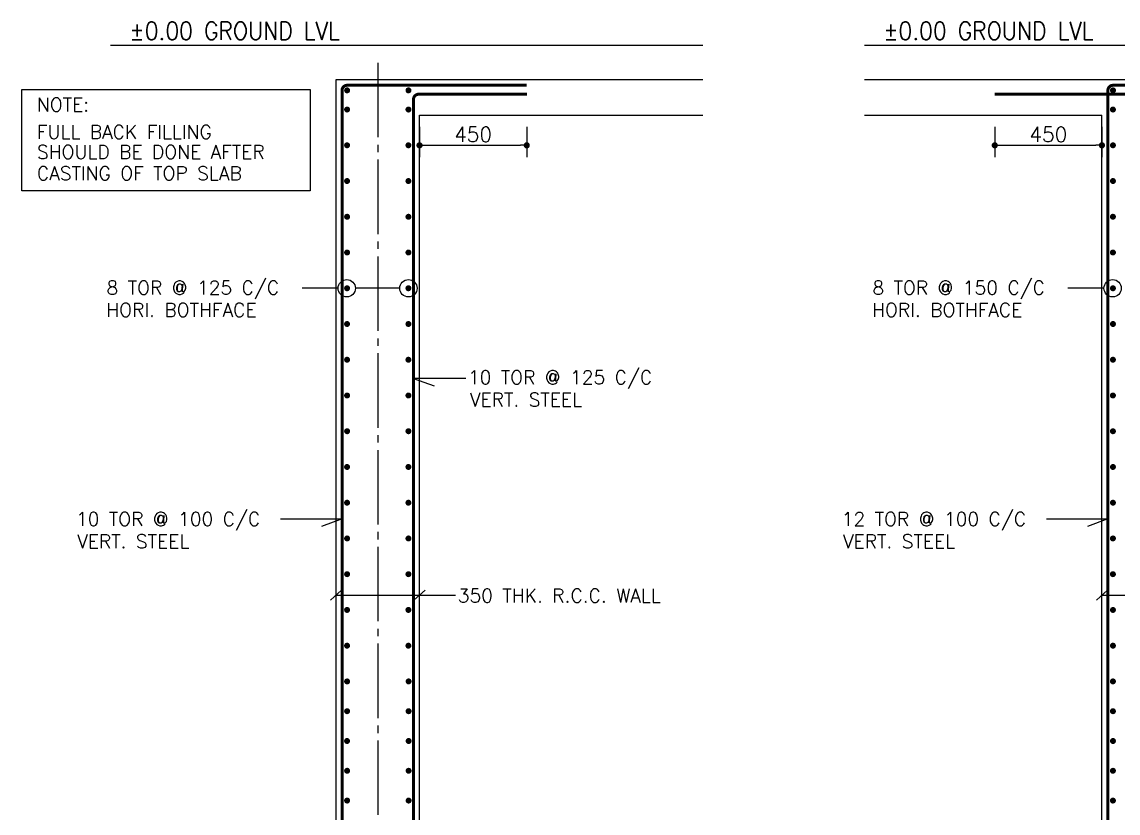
# Model space of a CAD drawing. Extents: x -200722 to 834823, y -494970 to 88783.
# Drawn here: x 356145 to 374551, y -168199 to -154919 of the extents above; entities that cross this region are included whole.
import ezdxf

# ---------------------------------------------------------------- set-up
doc = ezdxf.new("R2010")
doc.units = 0
doc.header["$LTSCALE"] = 100
doc.header["$MEASUREMENT"] = 0
doc.header["$PDMODE"] = 34
doc.linetypes.add('ACAD_ISO04W100', pattern=[30, 24, -3, 0, -3])
doc.linetypes.add('CL', pattern=[3.25, 2.5, -0.25, 0.25, -0.25])
doc.layers.get('0').update_dxf_attribs({"linetype": 'CONTINUOUS'})
doc.layers.get('DEFPOINTS').update_dxf_attribs({"linetype": 'CONTINUOUS'})
for name, color, linetype in [('5', 4, 'CONTINUOUS'), ('A-Grid', 5, 'ACAD_ISO04W100'), ('BEAM', 4, 'CONTINUOUS'), ('STEEL', 6, 'CONTINUOUS'), ('TEXT', 2, 'CONTINUOUS')]:
    doc.layers.add(name, color=color, linetype=linetype)
doc.styles.add('ROMANS', font='romans.shx')
doc.styles.get("Standard").update_dxf_attribs({"font": 'simplex.shx'})
doc.dimstyles.new('STANDARD$0', dxfattribs={"dimtxt": 2.5, "dimasz": 2.5, "dimexe": 2, "dimexo": 0.7, "dimgap": 0.9, "dimtad": 1, "dimdec": 0, "dimdsep": 46, "dimtxsty": 'ROMANS', "dimcen": 0.09, "dimclrd": 4, "dimclre": 4, "dimclrt": 3, "dimadec": 0, "dimazin": 0, "dimtfac": 1, "dimtdec": 0, "dimtmove": 0, "dimatfit": 3, "dimfxl": 1, "dimtolj": 1, "dimtzin": 0, "dimarcsym": 0})

# ---------------------------------------------------------------- blocks, each defined once
blk = doc.blocks.new('DOT')
at = {"color": 0, "linetype": 'ByBlock'}
blk.add_line((-0.5, 0), (-1, 0), dxfattribs=at)
at = {"color": 0, "linetype": 'ByBlock', "const_width": 0.5}
blk.add_lwpolyline([(-0.25, 0, 1), (0.25, 0, 1)], format="xyb", close=True, dxfattribs=at)
blk = doc.blocks.new('*D1850')
at = {"layer": 'BEAM', "color": 0, "lineweight": -2, "transparency": 16777216}
for p, q in [((362821, -156682), (362821, -157190)), ((364621, -156682), (364621, -157190)), ((362925, -156990), (364517, -156990))]:
    blk.add_line(p, q, dxfattribs=at)
at = {"layer": 'DEFPOINTS', "color": 0, "lineweight": -3, "transparency": 16777216}
for p in [(362821, -156482, 10968), (364621, -156482, 10968), (364621, -156990)]:
    blk.add_point(p, dxfattribs=at)
at = {"layer": 'BEAM', "color": 0, "lineweight": -2, "transparency": 16777216, "xscale": 104, "yscale": 104, "zscale": 104, "rotation": 180}
blk.add_blockref('DOT', (362821, -156990), dxfattribs=at)
at = {"layer": 'BEAM', "color": 0, "lineweight": -2, "transparency": 16777216, "xscale": 104, "yscale": 104, "zscale": 104}
blk.add_blockref('DOT', (364621, -156990), dxfattribs=at)
at = {"layer": 'BEAM', "color": 0, "transparency": 16777216, "insert": (363721, -156806), "char_height": 248, "attachment_point": 5}
blk.add_mtext('\\A1;450', dxfattribs=at)
blk = doc.blocks.new('_DOT')
at = {"color": 0, "linetype": 'ByBlock'}
blk.add_line((-0.5, 0), (-1, 0), dxfattribs=at)
at = {"color": 0, "linetype": 'ByBlock', "const_width": 0.5}
blk.add_lwpolyline([(-0.25, 0, 1), (0.25, 0, 1)], format="xyb", close=True, dxfattribs=at)
blk = doc.blocks.new('*D1873')
at = {"layer": 'BEAM', "color": 0, "lineweight": -2, "transparency": 16777216}
for p, q in [((372480, -156682), (372480, -157190)), ((374280, -156682), (374280, -157190)), ((372584, -156990), (374176, -156990))]:
    blk.add_line(p, q, dxfattribs=at)
at = {"layer": 'DEFPOINTS', "color": 0, "lineweight": -3, "transparency": 16777216}
for p in [(372480, -156482, 10968), (374280, -156482, 10968), (374280, -156990)]:
    blk.add_point(p, dxfattribs=at)
at = {"layer": 'BEAM', "color": 0, "lineweight": -2, "transparency": 16777216, "xscale": 104, "yscale": 104, "zscale": 104, "rotation": 180}
blk.add_blockref('DOT', (372480, -156990), dxfattribs=at)
at = {"layer": 'BEAM', "color": 0, "lineweight": -2, "transparency": 16777216, "xscale": 104, "yscale": 104, "zscale": 104}
blk.add_blockref('DOT', (374280, -156990), dxfattribs=at)
at = {"layer": 'BEAM', "color": 0, "transparency": 16777216, "insert": (373380, -156806), "char_height": 248, "attachment_point": 5}
blk.add_mtext('\\A1;450', dxfattribs=at)

msp = doc.modelspace()

# ---------------------------------------------------------------- linework, layer by layer
at = {"color": 18, "ltscale": 0.4, "true_color": 0x000000}
for p, q in [((367578.4, -155314.4, -2799.1), (357633.8, -155314.4, -2799.1)), ((381516.9, -155314.4), (370290.4, -155314.4))]:
    msp.add_line(p, q, dxfattribs=at)
at = {"layer": '5', "color": 18, "lineweight": -3, "ltscale": 0.4, "true_color": 0x000000}
for p, q in [((361420.5, -176690.4, -25012.4), (361420.5, -155882.4, 16256.7)), ((361420.5, -155882.4, 1619), (367578.4, -155882.4, 30428.8)), ((370290.4, -155882.4, -16994), (374280.1, -155882.4, 4418.1)), ((374280.1, -155882.4, 4418.1), (381527.5, -155882.4, 38325.5)), ((362820.5, -156482.4, 8169), (367578.4, -156482.4, 30428.8)), ((362820.5, -176690.4, -3743.9), (362820.5, -156482.4, 8169)), ((370290.4, -156482.4, -19167.6), (374280.1, -156482.4, -501.8)), ((374280.1, -171990.4, 12598.1), (374280.1, -156482.4, 17865.8))]:
    msp.add_line(p, q, dxfattribs=at)
at = {"layer": 'A-Grid', "color": 8, "linetype": 'CL', "ltscale": 5, "elevation": -2799.1}
msp.add_lwpolyline([(362120.5, -155605.2), (362120.5, -181580.6)], dxfattribs=at)
at = {"layer": 'STEEL', "color": 18, "lineweight": -3, "ltscale": 0.4, "true_color": 0x000000, "const_width": 50.8}
for points, elevation in [([(364620.5, -155982.4), (361605.5, -155982.4, 0.4142136), (361520.5, -156067.4), (361520.5, -178790.5), (363320.5, -178790.5)], -2833), ([(377480.1, -155982.4), (374465.1, -155982.4, 0.4142136), (374380.1, -156067.4), (374380.1, -178790.5), (376180.1, -178790.5)], -33.9), ([(364624.3, -156132.4), (362805.5, -156132.4, 0.4142136), (362720.5, -156217.4), (362720.5, -178681), (360920.5, -178681)], -2799.1)]:
    msp.add_lwpolyline(points, format="xyb", dxfattribs=dict(at, elevation=elevation))
at = {"layer": 'STEEL', "color": 18, "lineweight": -3, "ltscale": 0.4, "true_color": 0x000000, "const_width": 50}
for points, elevation in [([(361630.5, -156067.4, 1), (361580.5, -156067.4, 1)], -2833), ([(362610.5, -156067.4, -1), (362660.5, -156067.4, -1)], -2799.1), ([(374490.1, -156067.4, 1), (374440.1, -156067.4, 1)], -33.9), ([(361629.8, -156389.3, 1), (361579.8, -156389.3, 1)], -2799.1), ([(362609.8, -156389.3, -1), (362659.8, -156389.3, -1)], -2765.2), ([(361629.8, -156989.3, 1), (361579.8, -156989.3, 1)], -2799.1), ([(362609.8, -156989.3, -1), (362659.8, -156989.3, -1)], -2765.2), ([(361629.8, -157589.3, 1), (361579.8, -157589.3, 1)], -2799.1), ([(362609.8, -157589.3, -1), (362659.8, -157589.3, -1)], -2765.2), ([(361629.8, -158189.3, 1), (361579.8, -158189.3, 1)], -2799.1), ([(362609.8, -158189.3, -1), (362659.8, -158189.3, -1)], -2765.2), ([(361629.8, -158789.3, 1), (361579.8, -158789.3, 1)], -2799.1), ([(362609.8, -158789.3, -1), (362659.8, -158789.3, -1)], -2765.2), ([(361629.8, -159389.3, 1), (361579.8, -159389.3, 1)], -2799.1), ([(362609.8, -159389.3, -1), (362659.8, -159389.3, -1)], -2765.2), ([(361629.8, -159989.3, 1), (361579.8, -159989.3, 1)], -2799.1), ([(362609.8, -159989.3, -1), (362659.8, -159989.3, -1)], -2765.2), ([(361629.8, -160589.3, 1), (361579.8, -160589.3, 1)], -2799.1), ([(362609.8, -160589.3, -1), (362659.8, -160589.3, -1)], -2765.2), ([(361629.8, -161189.3, 1), (361579.8, -161189.3, 1)], -2799.1), ([(362609.8, -161189.3, -1), (362659.8, -161189.3, -1)], -2765.2), ([(361629.8, -161789.3, 1), (361579.8, -161789.3, 1)], -2799.1), ([(362609.8, -161789.3, -1), (362659.8, -161789.3, -1)], -2765.2), ([(361629.8, -162389.3, 1), (361579.8, -162389.3, 1)], -2799.1), ([(362609.8, -162389.3, -1), (362659.8, -162389.3, -1)], -2765.2), ([(361629.8, -162989.3, 1), (361579.8, -162989.3, 1)], -2799.1), ([(362609.8, -162989.3, -1), (362659.8, -162989.3, -1)], -2765.2), ([(361629.8, -163589.3, 1), (361579.8, -163589.3, 1)], -2799.1), ([(362609.8, -163589.3, -1), (362659.8, -163589.3, -1)], -2765.2), ([(361629.8, -164189.3, 1), (361579.8, -164189.3, 1)], -2799.1), ([(362609.8, -164189.3, -1), (362659.8, -164189.3, -1)], -2765.2), ([(361629.8, -164789.3, 1), (361579.8, -164789.3, 1)], -2799.1), ([(362609.8, -164789.3, -1), (362659.8, -164789.3, -1)], -2765.2), ([(361629.8, -165389.3, 1), (361579.8, -165389.3, 1)], -2799.1), ([(362609.8, -165389.3, -1), (362659.8, -165389.3, -1)], -2765.2), ([(361579.8, -165989.3, -1), (361629.8, -165989.3, -1)], -2799.1), ([(362612.9, -165989.3, -1), (362662.9, -165989.3, -1)], -2799.1), ([(361579.8, -166489.3, -1), (361629.8, -166489.3, -1)], -2799.1), ([(362612.9, -166489.3, -1), (362662.9, -166489.3, -1)], -2799.1), ([(361579.8, -166989.3, -1), (361629.8, -166989.3, -1)], -2799.1), ([(362612.9, -166989.3, -1), (362662.9, -166989.3, -1)], -2799.1), ([(361579.8, -167489.3, -1), (361629.8, -167489.3, -1)], -2799.1), ([(362612.9, -167489.3, -1), (362662.9, -167489.3, -1)], -2799.1), ([(361579.8, -167989.3, -1), (361629.8, -167989.3, -1)], -2799.1), ([(362612.9, -167989.3, -1), (362662.9, -167989.3, -1)], -2799.1)]:
    msp.add_lwpolyline(points, format="xyb", close=True, dxfattribs=dict(at, elevation=elevation))
at = {"layer": 'STEEL', "color": 18, "lineweight": -3, "ltscale": 0.4, "true_color": 0x000000, "const_width": 50.8}
msp.add_lwpolyline([(372480.1, -156132.4), (375495.1, -156132.4, -0.4142136), (375580.1, -156217.4), (375580.1, -178681), (373780.1, -178681)], format="xyb", dxfattribs=at)
at = {"layer": 'STEEL', "color": 18, "lineweight": -3, "ltscale": 0.4, "true_color": 0x000000, "const_width": 50}
for points in [[(374489.3, -156389.3, 1), (374439.3, -156389.3, 1)], [(374489.3, -156989.3, 1), (374439.3, -156989.3, 1)], [(374489.3, -157589.3, 1), (374439.3, -157589.3, 1)], [(374489.3, -158189.3, 1), (374439.3, -158189.3, 1)], [(374489.3, -158789.3, 1), (374439.3, -158789.3, 1)], [(374489.3, -159389.3, 1), (374439.3, -159389.3, 1)], [(374489.3, -159989.3, 1), (374439.3, -159989.3, 1)], [(374489.3, -160589.3, 1), (374439.3, -160589.3, 1)], [(374489.3, -161189.3, 1), (374439.3, -161189.3, 1)], [(374489.3, -161789.3, 1), (374439.3, -161789.3, 1)], [(374489.3, -162389.3, 1), (374439.3, -162389.3, 1)], [(374489.3, -162989.3, 1), (374439.3, -162989.3, 1)], [(374489.3, -163589.3, 1), (374439.3, -163589.3, 1)], [(374489.3, -164189.3, 1), (374439.3, -164189.3, 1)], [(374489.3, -164789.3, 1), (374439.3, -164789.3, 1)], [(374489.3, -165389.3, 1), (374439.3, -165389.3, 1)], [(374439.3, -165989.3, -1), (374489.3, -165989.3, -1)], [(374439.3, -166489.3, -1), (374489.3, -166489.3, -1)], [(374439.3, -166989.3, -1), (374489.3, -166989.3, -1)], [(374439.3, -167489.3, -1), (374489.3, -167489.3, -1)], [(374439.3, -167989.3, -1), (374489.3, -167989.3, -1)]]:
    msp.add_lwpolyline(points, format="xyb", close=True, dxfattribs=at)
at = {"layer": 'TEXT', "color": 18, "true_color": 0x000000}
for p, q in [((361454.5, -159389.3, -2799.1), (360848.3, -159389.3, -2799.1)), ((362489.3, -159389.3, -2765.2), (361745.6, -159389.3, -2765.2)), ((374314, -159389.3), (373707.8, -159389.3)), ((363600.6, -160903, -2799.1), (362720.5, -160903, -2799.1)), ((362720.5, -160903, -2799.1), (363065.8, -161028.2, -2799.1)), ((360487.1, -163262.5, -2833), (361520.5, -163262.5, -2833)), ((361520.5, -163262.5, -2833), (361175.3, -163387.7, -2833)), ((373346.6, -163262.5, -33.9), (374380.1, -163262.5, -33.9)), ((374380.1, -163262.5, -33.9), (374034.8, -163387.7, -33.9)), ((361513.5, -164458.8, -2833), (361327.9, -164624.6, -2833)), ((361420.5, -164541.8, -2799.1), (363424.1, -164541.8, -2799.1)), ((362913.5, -164458.8, -2799.1), (362727.9, -164624.6, -2799.1)), ((374373, -164458.8, -33.9), (374187.4, -164624.6, -33.9)), ((374280.1, -164541.8), (376283.6, -164541.8))]:
    msp.add_line(p, q, dxfattribs=at)
msp.add_lwpolyline([(356144.8, -156055.6), (360986.1, -156055.6), (360986.1, -157755.6), (356144.8, -157755.6)], close=True, dxfattribs=at)
for centre in [(361600, -159389.3, -2799.1), (362634.8, -159389.3, -2765.2), (374459.6, -159389.3)]:
    msp.add_circle(centre, 145.5, dxfattribs=at)

# ---------------------------------------------------------------- texts
at = {"layer": 'TEXT', "color": 18, "true_color": 0x000000, "width": 0.9}
for p in [(357952.1, -155218.6, 6014.5), (370608.7, -155218.6, 8813.6)]:
    msp.add_text('%%P0.00 GROUND LVL ', height=300, dxfattribs=at).set_placement(p)
at = {"layer": 'TEXT', "color": 18, "true_color": 0x000000}
for s, p in [('NOTE:', (356396.5, -156420.7)), ('FULL BACK FILLING', (356396.5, -156880.4)), ('SHOULD BE DONE AFTER', (356396.5, -157215.9)), ('CASTING OF TOP SLAB', (356396.5, -157573.5)), ('8 TOR @ 125 C/C', (357565.9, -159495.9, -10245.7)), ('8 TOR @ 150 C/C', (370425.4, -159495.9, -7446.6)), ('HORI. BOTHFACE', (357560.5, -159867.4, -10245.7)), ('HORI. BOTHFACE', (370420, -159867.4, -7446.6)), ('10 TOR @ 125 C/C', (363633.5, -160999.6, -2799.1)), ('VERT. STEEL', (363667.9, -161373.4, -2799.1)), ('10 TOR @ 100 C/C', (357051.8, -163379.3, -2833)), ('12 TOR @ 100 C/C', (369911.3, -163379.3, -33.9)), ('VERT. STEEL', (357072.6, -163753.1, -2833)), ('VERT. STEEL', (369932.1, -163753.1, -33.9)), ('350 THK. R.C.C. WALL', (363462.7, -164663.2, -2799.1))]:
    msp.add_text(s, height=230, dxfattribs=at).set_placement(p)

# ---------------------------------------------------------------- dimensions: what is measured, and where the dimension line sits
at = {"layer": 'BEAM', "color": 18, "true_color": 0x000000}
for base, p1, p2, picture, middle in [((364620.5, -156989.5, -2799.1), (362820.5, -156482.4, 8169), (364620.5, -156482.4, 8169), '*D1850', (363720.5, -156805.5, -2799.1)), ((374280.1, -156989.5, -10319.1), (372480.1, -156482.4, 649), (374280.1, -156482.4, 649), '*D1873', (373380.1, -156805.5, -10319.1))]:
    dim = msp.add_linear_dim(base=base, p1=p1, p2=p2, dimstyle='STANDARD$0', override={"dimscale": 8, "dimtxt": 31, "dimasz": 13, "dimexe": 25, "dimexo": 25, "dimgap": 7.5, "dimlfac": 0.25, "dimzin": 3, "dimtxsty": 'Standard', "dimblk": 'DOT', "dimcen": 3, "dimdle": 4, "dimclrd": 0, "dimclre": 0, "dimclrt": 0, "dimtmove": 2, "dimldrblk": 'DOT', "dimtzin": 3}, dxfattribs=at)
    dim.commit()
    dim.dimension.update_dxf_attribs({"geometry": picture, "text_midpoint": middle})

doc.saveas('drawing.dxf')
